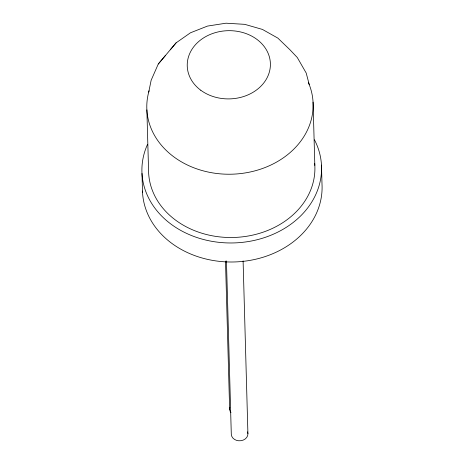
<?xml version="1.0" encoding="UTF-8"?>
<svg xmlns="http://www.w3.org/2000/svg" width="464" height="464" viewBox="0 0 464 464"><rect width="100%" height="100%" fill="white"/><g stroke="black" fill="none" stroke-linecap="round" stroke-linejoin="round"><path stroke-width="0.7" d="M148.724 92.098L151.148 80.255L158.282 64.009L165.341 55.605M170.282 49.787L176.094 42.85L190.478 32.782L207.507 26.077L226.02 23.2L244.754 24.343L262.438 29.429L277.866 38.112L289.983 49.799L297.302 57.536L306.199 73.034L309.25 84.622M158.282 64.009L176.094 42.85M321.477 165.091L322.004 184.127A89.848 73.689 -1.6 0 1 235.497 261.922A89.848 73.689 -1.6 0 1 142.465 191.069M313.061 102.126L314.83 165.404M243.095 260.872L247.915 433.602M226.455 260.925L231.298 434.374A8.317 6.821 -1.6 0 0 241.071 440.69A8.317 6.821 -1.6 0 0 247.538 431.851M225.498 261.07L229.639 409.3M146.873 109.864L148.642 173.142A83.189 68.231 -1.6 0 0 236.82 237.336A83.189 68.231 -1.6 0 0 314.667 163.282M141.996 173.455L142.523 192.485M314.453 139.768A89.848 73.689 -1.6 0 1 233.717 242.933A89.848 73.689 -1.6 0 1 147.546 144.321M308.456 82.691A83.189 68.231 -1.6 0 1 234.175 174.104A83.189 68.231 -1.6 0 1 149.095 90.764M230.956 412.647A8.317 6.821 -1.6 0 1 229.819 407.52M200.779 90.248A41.598 34.116 -1.6 0 0 269.439 71.734A41.598 34.116 -1.6 0 0 216.23 32.387A41.598 34.116 -1.6 0 0 200.779 90.248"/></g></svg>
